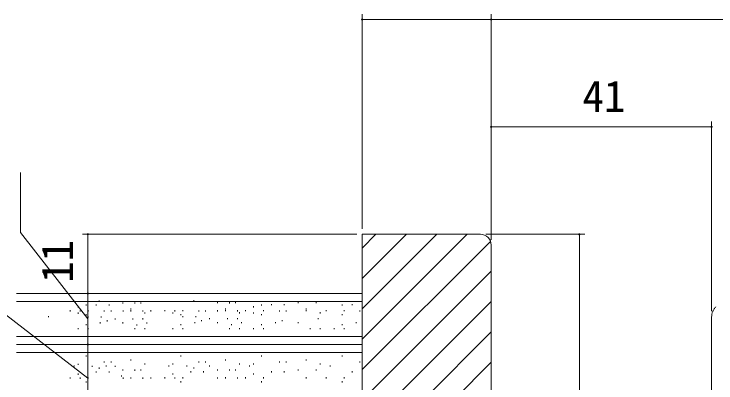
# Model space of a CAD drawing. Units: millimetres, scale not verified. Extents: x -1188 to -198, y -840 to 759.
# Drawn here: x -831.1 to -700.6, y -472 to -403.4 of the extents above; entities that cross this region are included whole.
import ezdxf
from ezdxf.enums import TextEntityAlignment as Align

# ---------------------------------------------------------------- set-up
doc = ezdxf.new("R2010")
doc.units = ezdxf.units.MM
doc.header["$LTSCALE"] = 4
doc.linetypes.add('DOUBLE_CHAIN2', pattern=[12.8, 9, -1, 0.6, -0.6, 0.6, -1])
for name, color, linetype, lineweight in [('0-3_YKK_D', 6, 'Continuous', 9), ('0-6_YSS_K', 3, 'Continuous', 9), ('0-7_YKK_13', 4, 'Continuous', 9)]:
    doc.layers.add(name, color=color, linetype=linetype, lineweight=lineweight)
doc.styles.add('ＭＳ ゴシック', font='')
doc.styles.get('ＭＳ ゴシック').set_extended_font_data('MS Gothic')

msp = doc.modelspace()

# ---------------------------------------------------------------- linework, layer by layer
at = {"layer": '0-3_YKK_D'}
for p, q in [((-766.367, -443.359), (-766.367, -403.359)), ((-766.367, -404.359), (-742.367, -404.359)), ((-742.367, -445.359), (-742.367, -403.359)), ((-742.367, -445.359), (-742.367, -403.359)), ((-742.367, -404.359), (-619.367, -404.359)), ((-742.367, -445.359), (-742.367, -423.359)), ((-701.367, -458.694), (-701.367, -423.359)), ((-701.367, -424.359), (-742.367, -424.359)), ((-829.918, -444.033), (-829.918, -432.833)), ((-817.367, -460.109), (-829.918, -444.033)), ((-767.367, -444.359), (-818.367, -444.359)), ((-817.367, -444.359), (-817.367, -455.359)), ((-743.367, -444.359), (-724.967, -444.359)), ((-725.967, -444.359), (-725.967, -518.359)), ((-767.367, -455.359), (-818.367, -455.359)), ((-767.367, -455.359), (-818.367, -455.359)), ((-817.367, -455.359), (-817.367, -464.859)), ((-817.367, -471.109), (-837.536, -455.584)), ((-772.904, -464.859), (-818.367, -464.859)), ((-805.964, -464.859), (-818.367, -464.859)), ((-817.367, -464.859), (-817.367, -477.359))]:
    msp.add_line(p, q, dxfattribs=at)
for centre, start, end in [((-766.367, -404.359), 0, 180), ((-766.367, -404.359), 180, 0), ((-742.367, -404.359), 0, 180), ((-742.367, -404.359), 0, 180), ((-742.367, -404.359), 180, 0), ((-742.367, -404.359), 180, 0), ((-742.367, -424.359), 0, 180), ((-742.367, -424.359), 180, 0), ((-701.367, -424.359), 0, 180), ((-701.367, -424.359), 180, 0), ((-817.367, -444.359), 90, 270), ((-817.367, -444.359), 270, 90), ((-725.967, -444.359), 90, 270), ((-725.967, -444.359), 270, 90), ((-817.367, -455.359), 90, 270), ((-817.367, -455.359), 90, 270), ((-817.367, -455.359), 270, 90), ((-817.367, -455.359), 270, 90), ((-817.367, -464.859), 90, 270), ((-817.367, -464.859), 90, 270), ((-817.367, -464.859), 270, 90), ((-817.367, -464.859), 270, 90)]:
    msp.add_arc(centre, 0.106, start, end, dxfattribs=at)
at = {"layer": '0-6_YSS_K'}
for p, q in [((-766.367, -463.894), (-746.831, -444.359)), ((-766.367, -458.238), (-752.488, -444.359)), ((-766.367, -452.581), (-758.145, -444.359)), ((-766.367, -446.924), (-763.801, -444.359)), ((-766.367, -444.359), (-766.367, -469.359)), ((-744.367, -444.359), (-766.367, -444.359)), ((-766.367, -469.551), (-742.488, -445.673)), ((-742.367, -518.359), (-742.367, -446.359)), ((-766.367, -475.208), (-742.367, -451.208)), ((-830.617, -455.359), (-766.367, -455.359)), ((-830.617, -456.859), (-766.367, -456.859)), ((-815.281, -456.88), (-815.281, -456.68)), ((-797.692, -456.847), (-797.692, -456.647)), ((-819.162, -457.992), (-819.162, -457.792)), ((-817.688, -457.43), (-817.688, -457.63)), ((-815.835, -457.395), (-815.835, -457.595)), ((-813.437, -457.395), (-813.437, -457.595)), ((-810.842, -457.025), (-810.842, -457.224)), ((-808.609, -457.251), (-808.609, -457.051)), ((-807.507, -457.025), (-807.507, -457.224)), ((-793.254, -456.992), (-793.254, -457.192)), ((-791.771, -458.139), (-791.771, -458.339)), ((-791.021, -457.218), (-791.021, -457.018)), ((-789.918, -456.992), (-789.918, -457.192)), ((-786.573, -457.959), (-786.573, -457.759)), ((-785.1, -457.398), (-785.1, -457.598)), ((-783.247, -457.363), (-783.247, -457.563)), ((-780.848, -457.363), (-780.848, -457.563)), ((-778.254, -456.992), (-778.254, -457.192)), ((-776.771, -458.139), (-776.771, -458.339)), ((-774.918, -456.992), (-774.918, -457.192)), ((-770.1, -457.398), (-770.1, -457.598)), ((-768.247, -457.363), (-768.247, -457.563)), ((-766.367, -480.865), (-742.367, -456.865)), ((-820.654, -458.507), (-820.654, -458.707)), ((-819.162, -459.139), (-819.162, -458.939)), ((-818.791, -458.733), (-818.791, -458.533)), ((-817.688, -459.248), (-817.688, -459.448)), ((-817.318, -458.507), (-817.318, -458.707)), ((-814.353, -458.542), (-814.353, -458.742)), ((-813.066, -458.542), (-813.066, -458.742)), ((-810.833, -458.733), (-810.833, -458.533)), ((-809.36, -458.171), (-809.36, -458.371)), ((-809.36, -458.507), (-809.36, -458.707)), ((-807.127, -458.733), (-807.127, -458.533)), ((-806.765, -458.913), (-806.765, -459.113)), ((-805.653, -458.507), (-805.653, -458.707)), ((-803.065, -458.475), (-803.065, -458.675)), ((-801.573, -459.106), (-801.573, -458.906)), ((-801.203, -458.701), (-801.203, -458.501)), ((-800.1, -459.216), (-800.1, -459.416)), ((-799.729, -458.475), (-799.729, -458.675)), ((-796.764, -458.51), (-796.764, -458.71)), ((-795.477, -458.51), (-795.477, -458.71)), ((-793.245, -458.701), (-793.245, -458.501)), ((-791.771, -458.475), (-791.771, -458.675)), ((-789.538, -458.701), (-789.538, -458.501)), ((-789.177, -458.88), (-789.177, -459.08)), ((-788.065, -458.475), (-788.065, -458.675)), ((-786.573, -459.106), (-786.573, -458.906)), ((-785.1, -459.216), (-785.1, -459.416)), ((-784.729, -458.475), (-784.729, -458.675)), ((-781.764, -458.51), (-781.764, -458.71)), ((-780.477, -458.51), (-780.477, -458.71)), ((-776.771, -458.475), (-776.771, -458.675)), ((-774.177, -458.88), (-774.177, -459.08)), ((-773.065, -458.475), (-773.065, -458.675)), ((-770.1, -459.216), (-770.1, -459.416)), ((-769.729, -458.475), (-769.729, -458.675)), ((-766.764, -458.51), (-766.764, -458.71)), ((-824.72, -459.812), (-824.72, -459.612)), ((-817.309, -459.845), (-817.309, -459.645)), ((-815.094, -460.731), (-815.094, -460.931)), ((-814.91, -459.845), (-814.91, -459.645)), ((-813.807, -460.36), (-813.807, -460.56)), ((-812.316, -460.216), (-812.316, -460.016)), ((-810.842, -460.731), (-810.842, -460.931)), ((-808.98, -460.216), (-808.98, -460.016)), ((-807.136, -459.99), (-807.136, -460.19)), ((-806.386, -460.957), (-806.386, -460.757)), ((-799.72, -459.812), (-799.72, -459.612)), ((-797.505, -460.698), (-797.505, -460.898)), ((-797.322, -459.812), (-797.322, -459.612)), ((-796.219, -460.328), (-796.219, -460.528)), ((-794.727, -460.183), (-794.727, -459.983)), ((-793.254, -460.698), (-793.254, -460.898)), ((-791.391, -460.183), (-791.391, -459.983)), ((-789.547, -459.957), (-789.547, -460.157)), ((-788.797, -460.924), (-788.797, -460.724)), ((-782.505, -460.698), (-782.505, -460.898)), ((-781.219, -460.328), (-781.219, -460.528)), ((-778.254, -460.698), (-778.254, -460.898)), ((-774.547, -459.957), (-774.547, -460.157)), ((-767.505, -460.698), (-767.505, -460.898)), ((-819.171, -461.843), (-819.171, -462.043)), ((-817.688, -461.101), (-817.688, -461.301)), ((-817.318, -461.843), (-817.318, -462.043)), ((-808.619, -461.843), (-808.619, -462.043)), ((-808.239, -461.327), (-808.239, -461.127)), ((-806.765, -461.843), (-806.765, -462.043)), ((-801.582, -461.81), (-801.582, -462.01)), ((-800.1, -461.069), (-800.1, -461.269)), ((-799.729, -461.81), (-799.729, -462.01)), ((-791.03, -461.81), (-791.03, -462.01)), ((-790.65, -461.295), (-790.65, -461.095)), ((-789.177, -461.81), (-789.177, -462.01)), ((-786.582, -461.81), (-786.582, -462.01)), ((-785.1, -461.069), (-785.1, -461.269)), ((-784.729, -461.81), (-784.729, -462.01)), ((-776.03, -461.81), (-776.03, -462.01)), ((-774.177, -461.81), (-774.177, -462.01)), ((-771.582, -461.81), (-771.582, -462.01)), ((-770.1, -461.069), (-770.1, -461.269)), ((-769.729, -461.81), (-769.729, -462.01)), ((-830.617, -463.359), (-766.367, -463.359)), ((-766.367, -486.522), (-742.367, -462.522)), ((-830.617, -464.859), (-766.367, -464.859)), ((-830.617, -466.359), (-766.367, -466.359)), ((-817.688, -466.93), (-817.688, -467.13)), ((-800.1, -466.898), (-800.1, -467.098)), ((-785.1, -466.898), (-785.1, -467.098)), ((-770.1, -466.898), (-770.1, -467.098)), ((-819.162, -468.639), (-819.162, -468.439)), ((-814.353, -468.042), (-814.353, -468.242)), ((-813.066, -468.042), (-813.066, -468.242)), ((-809.36, -467.671), (-809.36, -467.871)), ((-806.765, -468.413), (-806.765, -468.613)), ((-801.573, -468.606), (-801.573, -468.406)), ((-796.764, -468.01), (-796.764, -468.21)), ((-795.477, -468.01), (-795.477, -468.21)), ((-791.771, -467.639), (-791.771, -467.839)), ((-789.177, -468.38), (-789.177, -468.58)), ((-786.573, -468.606), (-786.573, -468.406)), ((-781.764, -468.01), (-781.764, -468.21)), ((-780.477, -468.01), (-780.477, -468.21)), ((-776.771, -467.639), (-776.771, -467.839)), ((-774.177, -468.38), (-774.177, -468.58)), ((-766.764, -468.01), (-766.764, -468.21)), ((-766.367, -492.179), (-742.367, -468.179)), ((-819.912, -468.783), (-819.912, -468.983)), ((-816.568, -469.009), (-816.568, -468.809)), ((-815.835, -469.895), (-815.835, -470.095)), ((-815.281, -469.38), (-815.281, -469.18)), ((-813.979, -468.977), (-813.979, -468.777)), ((-813.437, -469.895), (-813.437, -470.095)), ((-812.316, -469.009), (-812.316, -468.809)), ((-810.842, -469.525), (-810.842, -469.725)), ((-808.609, -469.751), (-808.609, -469.551)), ((-807.507, -469.525), (-807.507, -469.725)), ((-802.324, -468.751), (-802.324, -468.951)), ((-798.979, -468.977), (-798.979, -468.777)), ((-798.247, -469.863), (-798.247, -470.063)), ((-797.692, -469.347), (-797.692, -469.147)), ((-795.848, -469.863), (-795.848, -470.063)), ((-794.727, -468.977), (-794.727, -468.777)), ((-793.254, -469.492), (-793.254, -469.692)), ((-791.021, -469.718), (-791.021, -469.518)), ((-789.918, -469.492), (-789.918, -469.692)), ((-787.324, -468.751), (-787.324, -468.951)), ((-783.247, -469.863), (-783.247, -470.063)), ((-780.848, -469.863), (-780.848, -470.063)), ((-778.254, -469.492), (-778.254, -469.692)), ((-774.918, -469.492), (-774.918, -469.692)), ((-772.324, -468.751), (-772.324, -468.951)), ((-768.247, -469.863), (-768.247, -470.063)), ((-766.367, -469.359), (-766.367, -500.359)), ((-820.654, -471.007), (-820.654, -471.207)), ((-819.162, -470.492), (-819.162, -470.292)), ((-818.791, -471.233), (-818.791, -471.033)), ((-817.318, -471.007), (-817.318, -471.207)), ((-811.106, -470.84), (-811.106, -470.64)), ((-810.833, -471.233), (-810.833, -471.033)), ((-809.36, -471.007), (-809.36, -471.207)), ((-807.127, -471.233), (-807.127, -471.033)), ((-805.653, -471.007), (-805.653, -471.207)), ((-803.065, -470.975), (-803.065, -471.175)), ((-801.573, -470.459), (-801.573, -470.259)), ((-801.203, -471.201), (-801.203, -471.001)), ((-799.729, -470.975), (-799.729, -471.175)), ((-793.245, -471.201), (-793.245, -471.001)), ((-791.771, -470.975), (-791.771, -471.175)), ((-789.538, -471.201), (-789.538, -471.001)), ((-788.065, -470.975), (-788.065, -471.175)), ((-786.573, -470.459), (-786.573, -470.259)), ((-784.729, -470.975), (-784.729, -471.175)), ((-776.771, -470.975), (-776.771, -471.175)), ((-773.065, -470.975), (-773.065, -471.175)), ((-769.729, -470.975), (-769.729, -471.175)), ((-817.688, -471.748), (-817.688, -471.948)), ((-800.1, -471.716), (-800.1, -471.916)), ((-785.1, -471.716), (-785.1, -471.916)), ((-770.1, -471.716), (-770.1, -471.916))]:
    msp.add_line(p, q, dxfattribs=at)
for points in [[(-766.367, -455.359), (-766.367, -464.859), (-830.617, -464.859)], [(-766.367, -464.859), (-766.367, -477.359), (-830.617, -477.359)]]:
    msp.add_lwpolyline(points, dxfattribs=at)
msp.add_arc((-744.367, -446.359), 2, 0, 89.99998, dxfattribs=at)
at = {"layer": '0-7_YKK_13', "linetype": 'DOUBLE_CHAIN2'}
msp.add_line((-701.367, -459.694), (-701.367, -478.024), dxfattribs=at)
msp.add_arc((-698.867, -459.694), 2.5, 132.84363, 180, dxfattribs=at)

# ---------------------------------------------------------------- texts
at = {"layer": '0-3_YKK_D', "color": 4, "style": 'ＭＳ ゴシック'}
msp.add_text('41', height=5.865, dxfattribs=at).set_placement((-725.387, -423.359), align=Align.BOTTOM_LEFT)
msp.add_text('11', height=5.865, rotation=90, dxfattribs=at).set_placement((-818.367, -453.379), align=Align.BOTTOM_LEFT)

doc.saveas('drawing.dxf')
